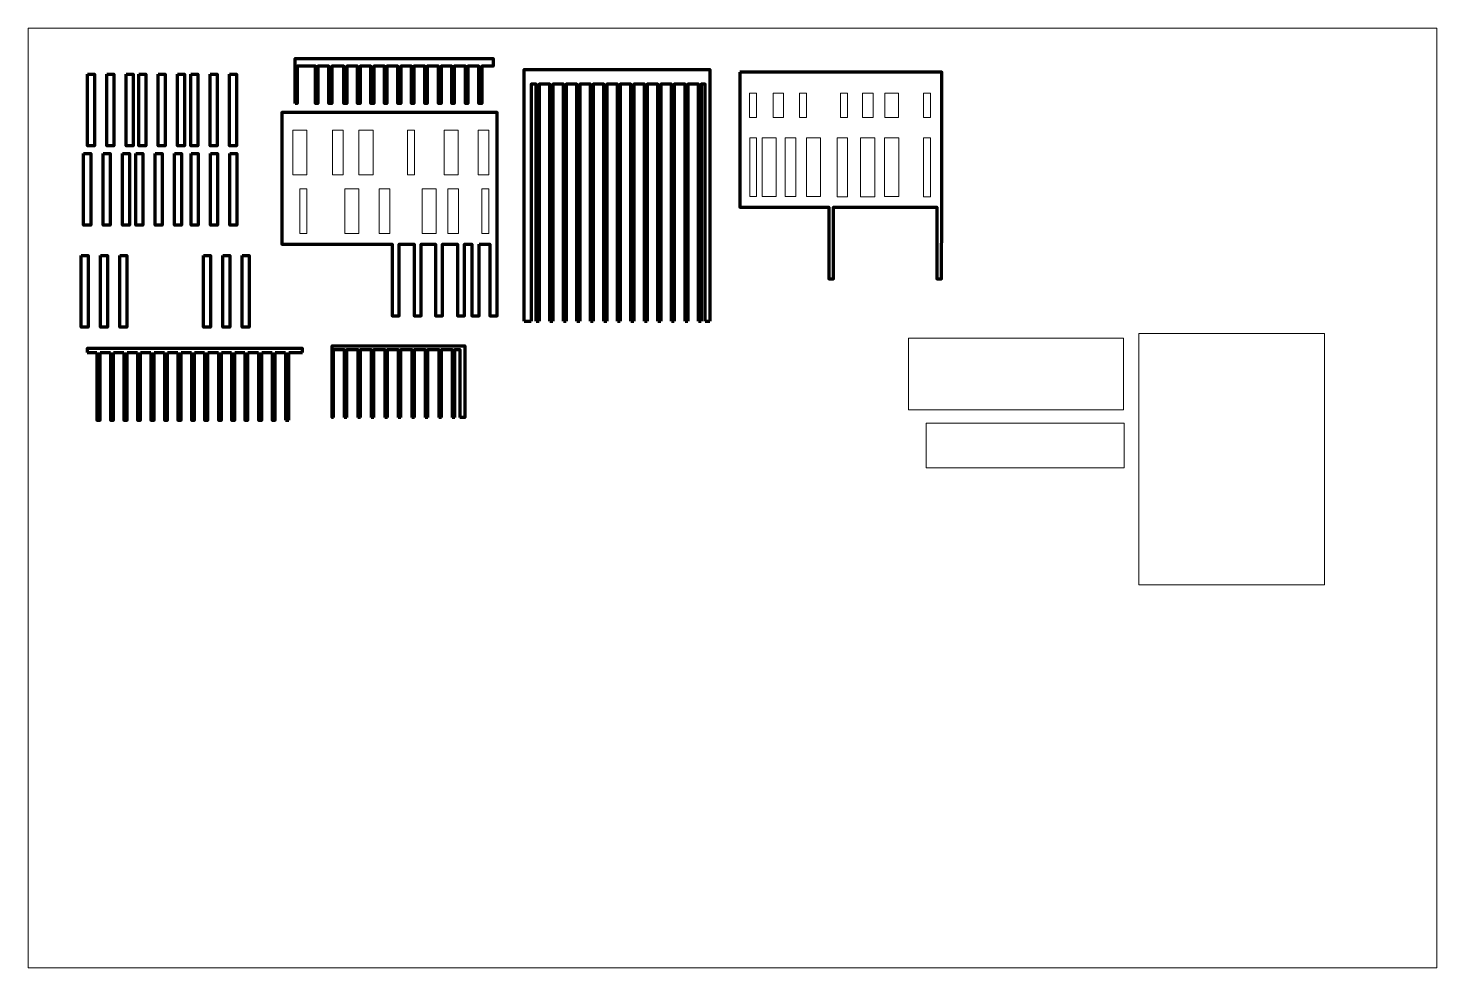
# Model space of a CAD drawing. Header units: millimetres. Extents: x -248211 to -128211, y -88448 to -8448.
import ezdxf

# ---------------------------------------------------------------- set-up
doc = ezdxf.new("R2010")
doc.units = ezdxf.units.MM
doc.header["$MEASUREMENT"] = 0
doc.layers.add('2-strazi_3_Pen_No__143', color=157, linetype='Continuous', lineweight=13, true_color=0x35664d)
doc.layers.add('2-strazi_3_Pen_No__145', color=22, linetype='Continuous', lineweight=200, true_color=0xc42824)
doc.layers.add('2-strazi_3_Pen_No__21', color=7, linetype='Continuous', lineweight=13)

msp = doc.modelspace()

# ---------------------------------------------------------------- linework, layer by layer
at = {"layer": '2-strazi_3_Pen_No__143', "linetype": 'Continuous', "flags": 128}
for points in [[(-186763, -13986), (-186160, -13986), (-186160, -16059), (-186763, -16059)], [(-184741, -13986), (-183866, -13986), (-183866, -16059), (-184741, -16059)], [(-182503, -13986), (-181903, -13986), (-181903, -16059), (-182503, -16059)], [(-179005, -13986), (-178405, -13986), (-178405, -16059), (-179005, -16059)], [(-177133, -13986), (-176233, -13986), (-176233, -16059), (-177133, -16059)], [(-175235, -13986), (-174060, -13986), (-174060, -16059), (-175235, -16059)], [(-171932, -13986), (-171332, -13986), (-171332, -16059), (-171932, -16059)], [(-225663, -17130), (-224463, -17130), (-224463, -20937), (-225663, -20937)], [(-222283, -17130), (-221383, -17130), (-221383, -20930), (-222283, -20930)], [(-220034, -17130), (-218834, -17130), (-218834, -20937), (-220034, -20937)], [(-215893, -17130), (-215293, -17130), (-215293, -20930), (-215893, -20930)], [(-212763, -17130), (-211571, -17130), (-211571, -20937), (-212763, -20937)], [(-209873, -17130), (-208973, -17130), (-208973, -20930), (-209873, -20930)], [(-186735, -17786), (-186160, -17786), (-186160, -22786), (-186735, -22786)], [(-185678, -17786), (-184478, -17786), (-184478, -22786), (-185678, -22786)], [(-183716, -17786), (-182816, -17786), (-182816, -22786), (-183716, -22786)], [(-181903, -17786), (-180703, -17786), (-180703, -22786), (-181903, -22786)], [(-179305, -17786), (-178406, -17786), (-178406, -22802), (-179305, -22802)], [(-177303, -17786), (-176083, -17786), (-176083, -22802), (-177303, -22802)], [(-175260, -17770), (-174040, -17770), (-174040, -22786), (-175260, -22786)], [(-171932, -17786), (-171332, -17786), (-171332, -22802), (-171932, -22802)], [(-225063, -22130), (-224463, -22130), (-224463, -25930), (-225063, -25930)], [(-221230, -22130), (-220030, -22130), (-220030, -25930), (-221230, -25930)], [(-218301, -22130), (-217401, -22130), (-217401, -25930), (-218301, -25930)], [(-214654, -22130), (-213454, -22130), (-213454, -25930), (-214654, -25930)], [(-212466, -22130), (-211566, -22130), (-211566, -25930), (-212466, -25930)], [(-209573, -22130), (-208973, -22130), (-208973, -25930), (-209573, -25930)]]:
    msp.add_lwpolyline(points, close=True, dxfattribs=at)
at = {"layer": '2-strazi_3_Pen_No__145', "linetype": 'Continuous', "flags": 128}
for points in [[(-225457, -14853), (-225458, -11041), (-208605, -11040), (-208605, -11673), (-209554, -11673), (-209554, -14853), (-209814, -14853), (-209814, -11673), (-210763, -11673), (-210763, -14853), (-210964, -14853), (-210964, -11673), (-211913, -11673), (-211913, -14853), (-212114, -14853), (-212114, -11673), (-213024, -11673), (-213024, -14853), (-213264, -14853), (-213264, -11673), (-214213, -11673), (-214213, -14853), (-214414, -14853), (-214414, -11673), (-215363, -11673), (-215363, -14853), (-215564, -14853), (-215564, -11673), (-216474, -11673), (-216474, -14853), (-216714, -14853), (-216714, -11673), (-217663, -11673), (-217663, -14853), (-217864, -14853), (-217864, -11673), (-218774, -11673), (-218774, -14853), (-219014, -14853), (-219014, -11673), (-219924, -11673), (-219924, -14853), (-220164, -14853), (-220164, -11673), (-221074, -11673), (-221074, -14853), (-221314, -14853), (-221314, -11673), (-222345, -11673), (-222345, -14853), (-222585, -14853), (-222585, -11673), (-223534, -11673), (-223534, -14853), (-223735, -14853), (-223735, -11673), (-225292, -11673), (-225292, -14853), (-225457, -14853)], [(-205950, -33380), (-205949, -11968), (-190136, -11969), (-190137, -33381)], [(-204924, -33381), (-204924, -13221), (-205373, -13221), (-205373, -33381)], [(-203769, -33381), (-203769, -13221), (-204679, -13221), (-204679, -33381)], [(-202619, -33381), (-202619, -13221), (-203529, -13221), (-203529, -33381)], [(-201469, -33381), (-201469, -13221), (-202379, -13221), (-202379, -33381)], [(-200319, -33381), (-200319, -13221), (-201229, -13221), (-201229, -33381)], [(-199169, -33381), (-199169, -13221), (-200079, -13221), (-200079, -33381)], [(-198019, -33381), (-198019, -13221), (-198929, -13221), (-198929, -33381)], [(-196869, -33381), (-196869, -13221), (-197779, -13221), (-197779, -33381)], [(-195719, -33381), (-195719, -13221), (-196629, -13221), (-196629, -33381)], [(-194569, -33381), (-194569, -13221), (-195479, -13221), (-195479, -33381)], [(-193419, -33381), (-193419, -13221), (-194329, -13221), (-194329, -33381)], [(-192256, -33381), (-192256, -13221), (-193166, -13221), (-193166, -33381)], [(-191119, -33381), (-191119, -13221), (-192029, -13221), (-192029, -33381)], [(-190540, -33381), (-190540, -13221), (-190879, -13221), (-190879, -33381)], [(-205950, -33380), (-205373, -33380)], [(-204924, -33380), (-204679, -33380)], [(-203769, -33380), (-203529, -33380)], [(-202619, -33380), (-202379, -33380)], [(-201469, -33380), (-201229, -33380)], [(-200319, -33380), (-200079, -33380)], [(-199169, -33381), (-198929, -33381)], [(-198019, -33381), (-197779, -33381)], [(-196869, -33381), (-196629, -33381)], [(-195719, -33381), (-195479, -33381)], [(-194569, -33381), (-194329, -33381)], [(-193419, -33381), (-193166, -33381)], [(-192256, -33381), (-192029, -33381)], [(-191119, -33381), (-190879, -33381)], [(-190540, -33381), (-190137, -33381)], [(-224841, -36068), (-224841, -35731), (-233107, -35731), (-233707, -35731), (-243171, -35731), (-243171, -36068)], [(-222201, -41604), (-222320, -41604), (-222320, -35488), (-211011, -35488), (-211011, -41604), (-211431, -41604)], [(-222201, -41604), (-222201, -35791), (-221291, -35791), (-221291, -41604)], [(-221051, -41604), (-221051, -35791), (-220141, -35791), (-220141, -41604)], [(-219901, -41604), (-219901, -35791), (-218991, -35791), (-218991, -41604)], [(-218751, -41604), (-218751, -35791), (-217841, -35791), (-217841, -41604)], [(-217601, -41604), (-217601, -35791), (-216691, -35791), (-216691, -41604)], [(-216451, -41604), (-216451, -35791), (-215541, -35791), (-215541, -41604)], [(-215301, -41604), (-215301, -35791), (-214391, -35791), (-214391, -41604)], [(-214151, -41604), (-214151, -35791), (-213241, -35791), (-213241, -41604)], [(-213001, -41604), (-213001, -35791), (-212091, -35791), (-212091, -41604)], [(-211851, -41604), (-211851, -35791), (-211431, -35791), (-211431, -41604)], [(-243171, -36068), (-242348, -36068)], [(-242348, -36068), (-242348, -41831), (-242078, -41831), (-242078, -36068)], [(-242078, -36068), (-241198, -36068)], [(-241198, -36068), (-241198, -41831), (-240928, -41831), (-240928, -36068)], [(-240928, -36068), (-240048, -36068)], [(-240048, -36068), (-240048, -41831), (-239778, -41831), (-239778, -36068)], [(-239778, -36068), (-238898, -36068)], [(-238898, -36068), (-238898, -41831), (-238628, -41831), (-238628, -36068)], [(-238628, -36068), (-237748, -36068)], [(-237748, -36068), (-237748, -41831), (-237478, -41831), (-237478, -36068)], [(-237478, -36068), (-236598, -36068)], [(-236598, -36068), (-236598, -41831), (-236328, -41831), (-236328, -36068)], [(-236328, -36068), (-235448, -36068)], [(-235448, -36068), (-235448, -41831), (-235178, -41831), (-235178, -36068)], [(-235178, -36068), (-234298, -36068)], [(-234298, -36068), (-234298, -41831), (-234028, -41831), (-234028, -36068)], [(-234028, -36068), (-233178, -36068)], [(-233178, -36068), (-233178, -41831), (-232908, -41831), (-232908, -36068)], [(-232908, -36068), (-231998, -36068)], [(-231998, -36068), (-231998, -41831), (-231728, -41831), (-231728, -36068)], [(-231728, -36068), (-230878, -36068)], [(-230878, -36068), (-230878, -41831), (-230608, -41831), (-230608, -36068)], [(-230608, -36068), (-229758, -36068)], [(-229758, -36068), (-229758, -41831), (-229488, -41831), (-229488, -36068)], [(-229488, -36068), (-228578, -36068)], [(-228578, -36068), (-228578, -41831), (-228308, -41831), (-228308, -36068)], [(-228308, -36068), (-227428, -36068)], [(-227428, -36068), (-227428, -41831), (-227158, -41831), (-227158, -36068)], [(-227158, -36068), (-226278, -36068)], [(-226278, -36068), (-226278, -41831)], [(-226008, -36068), (-224841, -36068)], [(-226008, -41831), (-226008, -36068)], [(-242348, -41831), (-242078, -41831)], [(-241198, -41831), (-240928, -41831)], [(-240048, -41831), (-239778, -41831)], [(-238898, -41831), (-238628, -41831)], [(-237748, -41831), (-237478, -41831)], [(-236598, -41831), (-236328, -41831)], [(-235448, -41831), (-235178, -41831)], [(-234298, -41831), (-234028, -41831)], [(-233178, -41831), (-232908, -41831)], [(-231998, -41831), (-231728, -41831)], [(-230878, -41831), (-230608, -41831)], [(-229758, -41831), (-229488, -41831)], [(-228578, -41831), (-228308, -41831)], [(-227428, -41831), (-227158, -41831)], [(-226278, -41831), (-226008, -41831)], [(-221051, -41604), (-221291, -41604)], [(-219901, -41604), (-220141, -41604)], [(-218751, -41604), (-218991, -41604)], [(-217601, -41604), (-217841, -41604)], [(-216451, -41604), (-216691, -41604)], [(-215301, -41604), (-215541, -41604)], [(-214151, -41604), (-214391, -41604)], [(-213001, -41604), (-213241, -41604)], [(-211851, -41604), (-212091, -41604)]]:
    msp.add_lwpolyline(points, dxfattribs=at)
for points in [[(-243165, -12360), (-242565, -12360), (-242565, -18460), (-243165, -18460)], [(-241514, -12360), (-240914, -12360), (-240914, -18460), (-241514, -18460)], [(-239864, -12360), (-239264, -12360), (-239264, -18460), (-239864, -18460)], [(-238781, -12360), (-238181, -12360), (-238181, -18460), (-238781, -18460)], [(-237131, -12360), (-236531, -12360), (-236531, -18460), (-237131, -18460)], [(-235480, -12360), (-234880, -12360), (-234880, -18460), (-235480, -18460)], [(-234365, -12360), (-233765, -12360), (-233765, -18460), (-234365, -18460)], [(-232715, -12360), (-232115, -12360), (-232115, -18460), (-232715, -18460)], [(-231064, -12360), (-230464, -12360), (-230464, -18460), (-231064, -18460)], [(-187600, -12186), (-187600, -23681), (-180001, -23686), (-180001, -29802), (-179601, -29802), (-179601, -23684), (-170792, -23681), (-170792, -29786), (-170394, -29786), (-170391, -23681), (-170391, -12186)], [(-209803, -26830), (-208870, -26830), (-208870, -32930), (-208270, -32930), (-208270, -26830), (-208270, -15630), (-226600, -15630), (-226600, -26830), (-217215, -26830), (-217215, -32930), (-216615, -32930), (-216615, -26830), (-215334, -26830), (-215334, -32930), (-214734, -32930), (-214734, -26830), (-213523, -26830), (-213523, -32930), (-212923, -32930), (-212923, -26830), (-211646, -26830), (-211646, -32930), (-211046, -32930), (-211046, -26830), (-210403, -26830), (-210403, -32930), (-209803, -32930)], [(-243484, -19123), (-242884, -19123), (-242884, -25223), (-243484, -25223)], [(-241834, -19123), (-241234, -19123), (-241234, -25223), (-241834, -25223)], [(-240184, -19123), (-239584, -19123), (-239584, -25223), (-240184, -25223)], [(-239047, -19123), (-238447, -19123), (-238447, -25223), (-239047, -25223)], [(-237396, -19123), (-236796, -19123), (-236796, -25223), (-237396, -25223)], [(-235746, -19123), (-235146, -19123), (-235146, -25223), (-235746, -25223)], [(-234324, -19123), (-233724, -19123), (-233724, -25223), (-234324, -25223)], [(-232674, -19123), (-232074, -19123), (-232074, -25223), (-232674, -25223)], [(-231023, -19123), (-230423, -19123), (-230423, -25223), (-231023, -25223)], [(-243698, -27812), (-243098, -27812), (-243098, -33912), (-243698, -33912)], [(-242048, -27812), (-241448, -27812), (-241448, -33912), (-242048, -33912)], [(-240397, -27812), (-239797, -27812), (-239797, -33912), (-240397, -33912)], [(-233275, -27812), (-232675, -27812), (-232675, -33912), (-233275, -33912)], [(-231624, -27812), (-231024, -27812), (-231024, -33912), (-231624, -33912)], [(-229974, -27812), (-229374, -27812), (-229374, -33912), (-229974, -33912)]]:
    msp.add_lwpolyline(points, close=True, dxfattribs=at)
at = {"layer": '2-strazi_3_Pen_No__21', "linetype": 'Continuous', "flags": 128}
for points in [[(-248211, -8448), (-128211, -8448), (-128211, -88448), (-248211, -88448)], [(-153604, -55840), (-137792, -55840), (-137792, -34429), (-153604, -34429)], [(-154893, -34843), (-154893, -40943), (-173223, -40943), (-173223, -34843)], [(-171705, -42074), (-171704, -45887), (-154852, -45886), (-154852, -42074)]]:
    msp.add_lwpolyline(points, close=True, dxfattribs=at)

doc.saveas('drawing.dxf')
